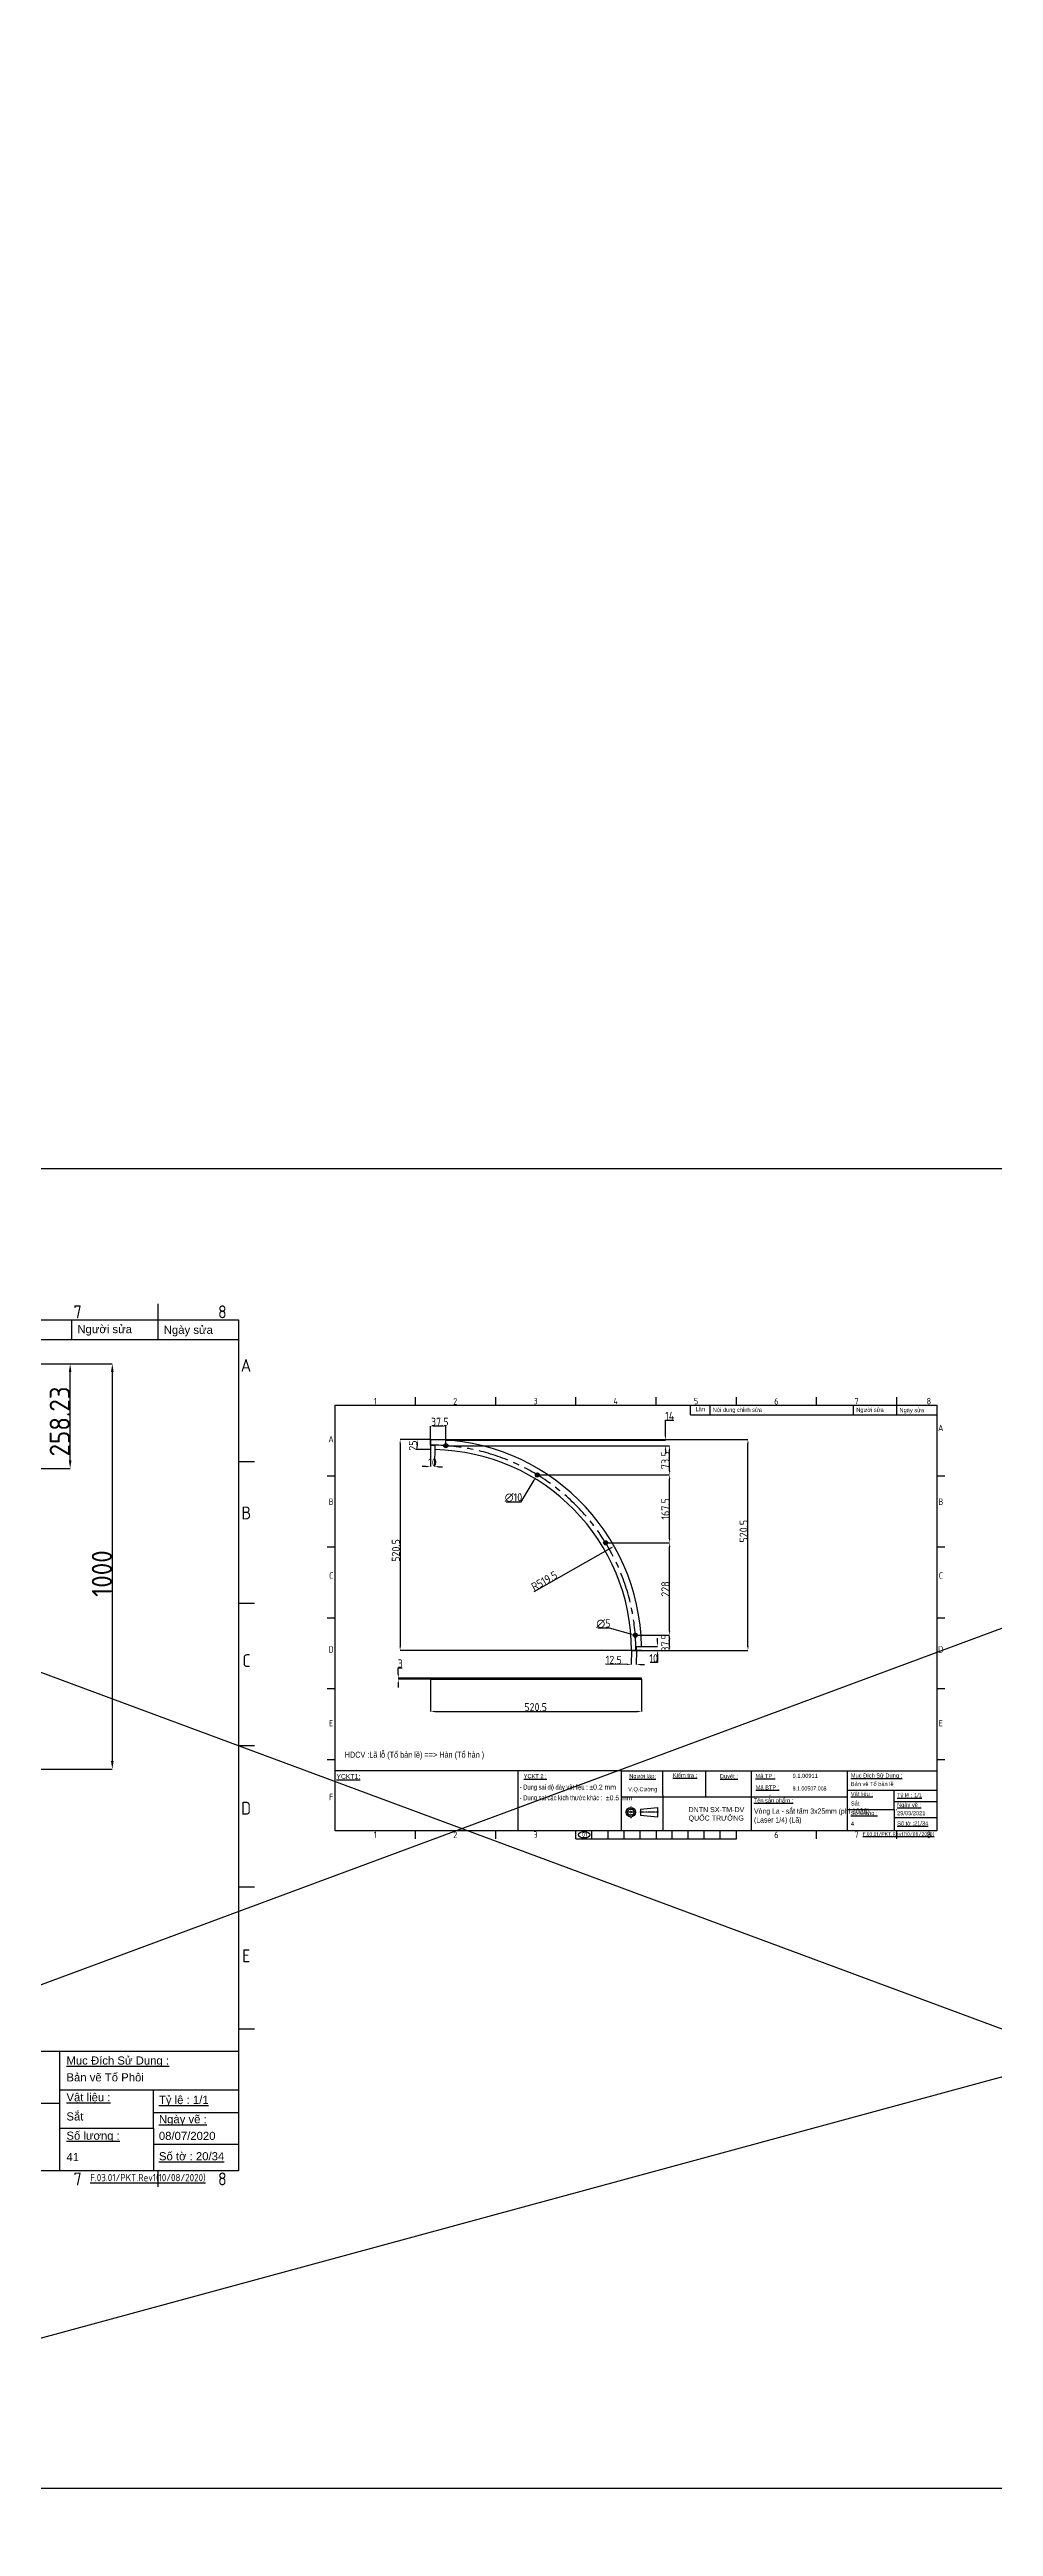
# Model space of a CAD drawing. Header units: millimetres. Extents: x -205945 to -46279, y 28253 to 108078.
# Drawn here: x -122104 to -119774, y 31522 to 37634 of the extents above; entities that cross this region are included whole.
import ezdxf

# ---------------------------------------------------------------- set-up
doc = ezdxf.new("R2010")
doc.units = ezdxf.units.MM
doc.header["$PDMODE"] = 2
for name, pattern in [('CENTER', [2, 1.25, -0.25, 0.25, -0.25]), ('CENTERX2', [4, 2.5, -0.5, 0.5, -0.5]), ('CONTPVMNIL', [0])]:
    doc.linetypes.add(name, pattern=pattern)
doc.layers.get('0').update_dxf_attribs({"linetype": 'CONTPVMNIL'})
doc.layers.get('DEFPOINTS').update_dxf_attribs({"color": 6})
for name, color, linetype in [('CENTER', 1, 'CENTERX2'), ('FRAME050', 6, 'Continuous'), ('MAIN', 7, 'Continuous')]:
    doc.layers.add(name, color=color, linetype=linetype)
doc.styles.add('ISOCP', font='isocp')
doc.styles.add('SLDTEXTSTYLE3', font='TXT', dxfattribs={"width": 0.65, "bigfont": 'bigfont'})
doc.styles.get("Standard").update_dxf_attribs({"font": 'isocp.shx'})
doc.styles.add('style1', font='arial.ttf', dxfattribs={"width": 0.75})
doc.dimstyles.new('Dim20$0', dxfattribs={"dimtxt": 20, "dimasz": 10, "dimexe": 0, "dimexo": 0, "dimgap": 0.6, "dimtad": 1, "dimtoh": 1, "dimdsep": 46, "dimtxsty": 'ISOCP', "dimcen": 0, "dimclrd": 3, "dimclre": 3, "dimclrt": 7, "dimadec": 3, "dimazin": 2, "dimtp": 0.05, "dimtm": 0.05, "dimtfac": 0.7, "dimtofl": 0, "dimtmove": 0, "dimatfit": 3, "dimfxl": 0, "dimtolj": 1, "dimarcsym": 0})
doc.dimstyles.new('Dim20$3', dxfattribs={"dimtxt": 20, "dimasz": 10, "dimexe": 0, "dimexo": 0, "dimgap": 0.6, "dimtad": 1, "dimtoh": 1, "dimdsep": 46, "dimtxsty": 'ISOCP', "dimcen": 0, "dimclrd": 3, "dimclre": 3, "dimclrt": 7, "dimadec": 3, "dimazin": 2, "dimtp": 0.05, "dimtm": 0.05, "dimtfac": 0.7, "dimtofl": 0, "dimtmove": 0, "dimatfit": 3, "dimfxl": 0, "dimtolj": 1, "dimarcsym": 0})
doc.dimstyles.new('Dim20$4', dxfattribs={"dimtxt": 20, "dimasz": 10, "dimexe": 0, "dimexo": 0, "dimgap": 0.6, "dimtad": 1, "dimtoh": 1, "dimdsep": 46, "dimtxsty": 'ISOCP', "dimcen": 0, "dimclrd": 3, "dimclre": 3, "dimclrt": 7, "dimadec": 3, "dimazin": 2, "dimtp": 0.05, "dimtm": 0.05, "dimtfac": 0.7, "dimtofl": 0, "dimtmove": 0, "dimatfit": 3, "dimfxl": 0, "dimtolj": 1, "dimarcsym": 0})

# ---------------------------------------------------------------- blocks, each defined once
blk = doc.blocks.new('*D314')
at = {"color": 3, "lineweight": -2, "ltscale": 30, "transparency": 16777216}
for p, q in [((-121162.9, 34203.8), (-120379.8, 34203.8)), ((-120379.8, 33693.3), (-120379.8, 34193.8)), ((-120642.4, 33683.3), (-120379.8, 33683.3))]:
    blk.add_line(p, q, dxfattribs=at)
at = {"color": 3, "ltscale": 30, "transparency": 16777216}
for points in [[(-120381.4, 34193.8), (-120378.1, 34193.8), (-120379.8, 34203.8)], [(-120381.4, 33693.3), (-120378.1, 33693.3), (-120379.8, 33683.3)]]:
    blk.add_solid(points, dxfattribs=at)
at = {"layer": 'DEFPOINTS', "color": 0, "ltscale": 30, "transparency": 16777216}
for p in [(-121162.9, 34203.8), (-120379.8, 34203.8), (-120642.4, 33683.3)]:
    blk.add_point(p, dxfattribs=at)
at = {"color": 7, "ltscale": 30, "transparency": 16777216, "insert": (-120390.4, 33977.4), "char_height": 20, "attachment_point": 5, "rotation": 90, "style": 'ISOCP'}
blk.add_mtext('\\A1;520.5', dxfattribs=at)
blk = doc.blocks.new('*D315')
at = {"color": 3, "lineweight": -2, "ltscale": 30, "transparency": 16777216}
for p, q in [((-121162.4, 34203.8), (-121238.2, 34203.8)), ((-121238.2, 34193.8), (-121238.2, 33693.3)), ((-120642.4, 33683.3), (-121238.2, 33683.3))]:
    blk.add_line(p, q, dxfattribs=at)
at = {"color": 3, "ltscale": 30, "transparency": 16777216}
for points in [[(-121239.9, 34193.8), (-121236.6, 34193.8), (-121238.2, 34203.8)], [(-121239.9, 33693.3), (-121236.6, 33693.3), (-121238.2, 33683.3)]]:
    blk.add_solid(points, dxfattribs=at)
at = {"layer": 'DEFPOINTS', "color": 0, "ltscale": 30, "transparency": 16777216}
for p in [(-121162.4, 34203.8), (-121238.2, 33683.3), (-120642.4, 33683.3)]:
    blk.add_point(p, dxfattribs=at)
at = {"color": 7, "ltscale": 30, "transparency": 16777216, "insert": (-121248.8, 33929.9), "char_height": 20, "attachment_point": 5, "rotation": 90, "style": 'ISOCP'}
blk.add_mtext('\\A1;520.5', dxfattribs=at)
blk = doc.blocks.new('*D316')
at = {"color": 3, "lineweight": -2, "ltscale": 30, "transparency": 16777216}
for p, q in [((-120657.7, 33720.8), (-120573, 33720.8)), ((-120656.4, 33683.3), (-120573, 33683.3)), ((-120573, 33693.3), (-120573, 33710.8))]:
    blk.add_line(p, q, dxfattribs=at)
at = {"color": 3, "ltscale": 30, "transparency": 16777216}
for points in [[(-120574.7, 33710.8), (-120571.4, 33710.8), (-120573, 33720.8)], [(-120574.7, 33693.3), (-120571.4, 33693.3), (-120573, 33683.3)]]:
    blk.add_solid(points, dxfattribs=at)
at = {"layer": 'DEFPOINTS', "color": 0, "ltscale": 30, "transparency": 16777216}
for p in [(-120657.7, 33720.8), (-120656.4, 33683.3), (-120573, 33720.8)]:
    blk.add_point(p, dxfattribs=at)
at = {"color": 7, "ltscale": 30, "transparency": 16777216, "insert": (-120583.6, 33702), "char_height": 20, "attachment_point": 5, "rotation": 90, "style": 'ISOCP'}
blk.add_mtext('\\A1;37.5', dxfattribs=at)
blk = doc.blocks.new('*D317')
at = {"color": 3, "lineweight": -2, "ltscale": 30, "transparency": 16777216}
for p, q in [((-120731.1, 33948.8), (-120573, 33948.8)), ((-120573, 33730.8), (-120573, 33938.8)), ((-120657.7, 33720.8), (-120573, 33720.8))]:
    blk.add_line(p, q, dxfattribs=at)
at = {"color": 3, "ltscale": 30, "transparency": 16777216}
for points in [[(-120574.7, 33938.8), (-120571.4, 33938.8), (-120573, 33948.8)], [(-120574.7, 33730.8), (-120571.4, 33730.8), (-120573, 33720.8)]]:
    blk.add_solid(points, dxfattribs=at)
at = {"layer": 'DEFPOINTS', "color": 0, "ltscale": 30, "transparency": 16777216}
for p in [(-120731.1, 33948.8), (-120573, 33948.8), (-120657.7, 33720.8)]:
    blk.add_point(p, dxfattribs=at)
at = {"color": 7, "ltscale": 30, "transparency": 16777216, "insert": (-120583.6, 33834.8), "char_height": 20, "attachment_point": 5, "rotation": 90, "style": 'ISOCP'}
blk.add_mtext('\\A1;228', dxfattribs=at)
blk = doc.blocks.new('*D318')
at = {"color": 3, "lineweight": -2, "ltscale": 30, "transparency": 16777216}
for p, q in [((-120899.4, 34116.3), (-120573, 34116.3)), ((-120573, 33958.8), (-120573, 34106.3)), ((-120731.1, 33948.8), (-120573, 33948.8))]:
    blk.add_line(p, q, dxfattribs=at)
at = {"color": 3, "ltscale": 30, "transparency": 16777216}
for points in [[(-120574.7, 34106.3), (-120571.4, 34106.3), (-120573, 34116.3)], [(-120574.7, 33958.8), (-120571.4, 33958.8), (-120573, 33948.8)]]:
    blk.add_solid(points, dxfattribs=at)
at = {"layer": 'DEFPOINTS', "color": 0, "ltscale": 30, "transparency": 16777216}
for p in [(-120899.4, 34116.3), (-120573, 34116.3), (-120731.1, 33948.8)]:
    blk.add_point(p, dxfattribs=at)
at = {"color": 7, "ltscale": 30, "transparency": 16777216, "insert": (-120583.6, 34032.5), "char_height": 20, "attachment_point": 5, "rotation": 90, "style": 'ISOCP'}
blk.add_mtext('\\A1;167.5', dxfattribs=at)
blk = doc.blocks.new('*D319')
at = {"color": 3, "lineweight": -2, "ltscale": 30, "transparency": 16777216}
for p, q in [((-121125.4, 34188.5), (-120573, 34188.5)), ((-120573, 34126.3), (-120573, 34178.5)), ((-120899.4, 34116.3), (-120573, 34116.3))]:
    blk.add_line(p, q, dxfattribs=at)
at = {"color": 3, "ltscale": 30, "transparency": 16777216}
for points in [[(-120574.7, 34178.5), (-120571.4, 34178.5), (-120573, 34188.5)], [(-120574.7, 34126.3), (-120571.4, 34126.3), (-120573, 34116.3)]]:
    blk.add_solid(points, dxfattribs=at)
at = {"layer": 'DEFPOINTS', "color": 0, "ltscale": 30, "transparency": 16777216}
for p in [(-121125.4, 34188.5), (-120573, 34188.5), (-120899.4, 34116.3)]:
    blk.add_point(p, dxfattribs=at)
at = {"color": 7, "ltscale": 30, "transparency": 16777216, "insert": (-120583.6, 34152.4), "char_height": 20, "attachment_point": 5, "rotation": 90, "style": 'ISOCP'}
blk.add_mtext('\\A1;73.5', dxfattribs=at)
blk = doc.blocks.new('*D320')
at = {"color": 3, "lineweight": -2, "ltscale": 30, "transparency": 16777216}
for p, q in [((-121162.9, 34189.8), (-121162.9, 34236.8)), ((-121135.4, 34236.8), (-121152.9, 34236.8)), ((-121125.4, 34188.5), (-121125.4, 34236.8))]:
    blk.add_line(p, q, dxfattribs=at)
at = {"color": 3, "ltscale": 30, "transparency": 16777216}
for points in [[(-121152.9, 34238.5), (-121152.9, 34235.1), (-121162.9, 34236.8)], [(-121135.4, 34238.5), (-121135.4, 34235.1), (-121125.4, 34236.8)]]:
    blk.add_solid(points, dxfattribs=at)
at = {"layer": 'DEFPOINTS', "color": 0, "ltscale": 30, "transparency": 16777216}
for p in [(-121162.9, 34236.8), (-121162.9, 34189.8), (-121125.4, 34188.5)]:
    blk.add_point(p, dxfattribs=at)
at = {"color": 7, "ltscale": 30, "transparency": 16777216, "insert": (-121140.5, 34247.4), "char_height": 20, "attachment_point": 5, "style": 'ISOCP'}
blk.add_mtext('\\A1;37.5', dxfattribs=at)
blk = doc.blocks.new('*D321')
at = {"color": 3, "lineweight": -2, "ltscale": 30, "transparency": 16777216}
for p, q in [((-121162.9, 34203.8), (-121196.1, 34203.8)), ((-121196.1, 34193.8), (-121196.1, 34188.8)), ((-121162.9, 34178.8), (-121196.1, 34178.8))]:
    blk.add_line(p, q, dxfattribs=at)
at = {"color": 3, "ltscale": 30, "transparency": 16777216}
for points in [[(-121197.7, 34193.8), (-121194.4, 34193.8), (-121196.1, 34203.8)], [(-121197.7, 34188.8), (-121194.4, 34188.8), (-121196.1, 34178.8)]]:
    blk.add_solid(points, dxfattribs=at)
at = {"layer": 'DEFPOINTS', "color": 0, "ltscale": 30, "transparency": 16777216}
for p in [(-121196.1, 34178.8), (-121162.9, 34203.8), (-121162.9, 34178.8)]:
    blk.add_point(p, dxfattribs=at)
at = {"color": 7, "ltscale": 30, "transparency": 16777216, "insert": (-121206.7, 34188.8), "char_height": 20, "attachment_point": 5, "rotation": 90, "style": 'ISOCP'}
blk.add_mtext('\\A1;25', dxfattribs=at)
blk = doc.blocks.new('*D322')
at = {"color": 3, "lineweight": -2, "ltscale": 30, "transparency": 16777216}
blk.add_line((-120907.5, 33828.6), (-120718.7, 33935.7), dxfattribs=at)
at = {"color": 3, "ltscale": 30, "transparency": 16777216}
blk.add_solid([(-120719.5, 33937.1), (-120717.9, 33934.2), (-120710, 33940.6)], dxfattribs=at)
at = {"layer": 'DEFPOINTS', "color": 0, "ltscale": 30, "transparency": 16777216}
for p in [(-120710, 33940.6), (-121161.9, 33684.3)]:
    blk.add_point(p, dxfattribs=at)
at = {"color": 7, "ltscale": 30, "transparency": 16777216, "insert": (-120882.3, 33855.1), "char_height": 20, "attachment_point": 5, "rotation": 29.56442, "style": 'ISOCP'}
blk.add_mtext('\\A1;R519.5', dxfattribs=at)
blk = doc.blocks.new('*D323')
at = {"color": 3, "lineweight": -2, "ltscale": 30, "transparency": 16777216}
for p, q in [((-121242.8, 33625.1), (-121242.8, 33640.5)), ((-121242.8, 33640.5), (-121233.4, 33640.5)), ((-121162.9, 33615.1), (-121242.8, 33615.1)), ((-121162.9, 33612.1), (-121242.8, 33612.1)), ((-121242.8, 33602.1), (-121242.8, 33592.1))]:
    blk.add_line(p, q, dxfattribs=at)
at = {"color": 3, "ltscale": 30, "transparency": 16777216}
for points in [[(-121244.5, 33625.1), (-121241.2, 33625.1), (-121242.8, 33615.1)], [(-121244.5, 33602.1), (-121241.2, 33602.1), (-121242.8, 33612.1)]]:
    blk.add_solid(points, dxfattribs=at)
at = {"layer": 'DEFPOINTS', "color": 0, "ltscale": 30, "transparency": 16777216}
for p in [(-121242.8, 33612.1), (-121162.9, 33615.1), (-121162.9, 33612.1)]:
    blk.add_point(p, dxfattribs=at)
at = {"color": 7, "ltscale": 30, "transparency": 16777216, "insert": (-121237.8, 33651.1), "char_height": 20, "attachment_point": 5, "style": 'ISOCP'}
blk.add_mtext('\\A1;3', dxfattribs=at)
blk = doc.blocks.new('*D324')
at = {"color": 3, "lineweight": -2, "ltscale": 30, "transparency": 16777216}
for p, q in [((-121162.9, 33612.1), (-121162.9, 33532.7)), ((-120642.4, 33612.1), (-120642.4, 33532.7)), ((-121152.9, 33532.7), (-120652.4, 33532.7))]:
    blk.add_line(p, q, dxfattribs=at)
at = {"color": 3, "ltscale": 30, "transparency": 16777216}
for points in [[(-121152.9, 33534.4), (-121152.9, 33531), (-121162.9, 33532.7)], [(-120652.4, 33534.4), (-120652.4, 33531), (-120642.4, 33532.7)]]:
    blk.add_solid(points, dxfattribs=at)
at = {"layer": 'DEFPOINTS', "color": 0, "ltscale": 30, "transparency": 16777216}
for p in [(-121162.9, 33612.1), (-120642.4, 33612.1), (-120642.4, 33532.7)]:
    blk.add_point(p, dxfattribs=at)
at = {"color": 7, "ltscale": 30, "transparency": 16777216, "insert": (-120903.9, 33543.3), "char_height": 20, "attachment_point": 5, "style": 'ISOCP'}
blk.add_mtext('\\A1;520.5', dxfattribs=at)
blk = doc.blocks.new('*D325')
at = {"color": 3, "lineweight": -2, "ltscale": 30, "transparency": 16777216}
for p, q in [((-120583.5, 34212.5), (-120583.5, 34251.5)), ((-120583.5, 34251.5), (-120562.9, 34251.5)), ((-121125.4, 34202.5), (-120583.5, 34202.5)), ((-121125.4, 34188.5), (-120583.5, 34188.5)), ((-120583.5, 34178.5), (-120583.5, 34168.5))]:
    blk.add_line(p, q, dxfattribs=at)
at = {"color": 3, "ltscale": 30, "transparency": 16777216}
for points in [[(-120585.1, 34212.5), (-120581.8, 34212.5), (-120583.5, 34202.5)], [(-120585.1, 34178.5), (-120581.8, 34178.5), (-120583.5, 34188.5)]]:
    blk.add_solid(points, dxfattribs=at)
at = {"layer": 'DEFPOINTS', "color": 0, "ltscale": 30, "transparency": 16777216}
for p in [(-121125.4, 34202.5), (-121125.4, 34188.5), (-120583.5, 34202.5)]:
    blk.add_point(p, dxfattribs=at)
at = {"color": 7, "ltscale": 30, "transparency": 16777216, "insert": (-120572.9, 34262.1), "char_height": 20, "attachment_point": 5, "style": 'ISOCP'}
blk.add_mtext('\\A1;14', dxfattribs=at)
blk = doc.blocks.new('ẢERHAEEH')
at = {"layer": 'FRAME050'}
for p, q in [((-261.36, 213.96), (-261.36, 217.92)), ((-221.76, 213.96), (-221.76, 217.92)), ((-182.16, 213.96), (-182.16, 217.92)), ((-142.56, 213.96), (-142.56, 217.92)), ((-102.96, 213.96), (-102.96, 217.92)), ((-63.36, 213.96), (-63.36, 217.92)), ((-23.76, 213.96), (-23.76, 217.92)), ((-300.96, 178.96), (-304.92, 178.96)), ((0, 178.96), (-3.96, 178.96)), ((-300.96, 143.96), (-304.92, 143.96)), ((0, 143.96), (-3.96, 143.96)), ((-304.92, 108.96), (-300.96, 108.96)), ((-3.96, 108.96), (0, 108.96)), ((-300.96, 73.96), (-304.92, 73.96)), ((0, 73.96), (-3.96, 73.96)), ((-300.96, 38.96), (-304.92, 38.96)), ((0, 38.96), (-3.96, 38.96)), ((-261.36, 0), (-261.36, 3.96)), ((-221.76, 0), (-221.76, 3.96)), ((-182.16, 0), (-182.16, 3.96)), ((-182.16, 0), (-102.96, 0)), ((-174.24, 0), (-174.24, 3.96)), ((-166.32, 0), (-166.32, 3.96)), ((-158.4, 0), (-158.4, 3.96)), ((-150.48, 0), (-150.48, 3.96)), ((-142.56, 3.96), (-142.56, 0)), ((-134.64, 0), (-134.64, 3.96)), ((-126.72, 0), (-126.72, 3.96)), ((-118.8, 0), (-118.8, 3.96)), ((-110.88, 0), (-110.88, 3.96)), ((-102.96, 0), (-102.96, 3.96)), ((-63.36, 0), (-63.36, 3.96)), ((-23.76, 0), (-23.76, 3.96))]:
    blk.add_line(p, q, dxfattribs=at)
at = {"layer": 'MAIN', "color": 7, "linetype": 'Continuous'}
blk.add_lwpolyline([(-300.96, 213.96), (-3.96, 213.96), (-3.96, 3.96), (-300.96, 3.96)], close=True, dxfattribs=at)
at = {"layer": 'FRAME050', "style": 'ISOCP'}
for s, p in [('1', (-281.95, 214.36)), ('2', (-242.72, 214.28)), ('3', (-203.13, 214.42)), ('4', (-163.63, 214.36)), ('5', (-123.93, 214.42)), ('6', (-84.25, 214.28)), ('7', (-44.67, 214.36)), ('8', (-9.03, 214.36)), ('A', (-3.41, 201.17)), ('A', (-304.37, 195.59)), ('B', (-304.21, 164.74)), ('B', (-3.25, 164.74)), ('C', (-303.97, 128.3)), ('C', (-3.01, 128.3)), ('D', (-304.3, 91.87)), ('D', (-3.34, 91.87)), ('E', (-304.05, 55.44)), ('E', (-3.09, 55.44)), ('F', (-304.05, 19.01)), ('1', (-281.95, 0.4)), ('2', (-242.72, 0.32)), ('3', (-203.13, 0.46)), ('6', (-84.25, 0.32)), ('7', (-44.67, 0.4)), ('8', (-9.03, 0.4))]:
    blk.add_text(s, height=3.17, dxfattribs=at).set_placement(p)
blk = doc.blocks.new('*D313')
at = {"color": 3, "lineweight": -2, "ltscale": 30, "transparency": 16777216}
for p, q in [((-120749.9, 33738.9), (-120722.1, 33738.9)), ((-120722.1, 33738.9), (-120669.7, 33724.2))]:
    blk.add_line(p, q, dxfattribs=at)
at = {"color": 3, "ltscale": 30, "transparency": 16777216}
blk.add_solid([(-120669.3, 33725.8), (-120670.2, 33722.6), (-120660.1, 33721.5)], dxfattribs=at)
at = {"layer": 'DEFPOINTS', "color": 0, "ltscale": 30, "transparency": 16777216}
for p in [(-120660.1, 33721.5), (-120655.3, 33720.1)]:
    blk.add_point(p, dxfattribs=at)
at = {"color": 7, "ltscale": 30, "transparency": 16777216, "insert": (-120736.5, 33749.5), "char_height": 20, "attachment_point": 5, "style": 'ISOCP'}
blk.add_mtext('\\A1;∅5', dxfattribs=at)
blk = doc.blocks.new('*D311')
at = {"color": 3, "lineweight": -2, "ltscale": 30, "transparency": 16777216}
for p, q in [((-122158, 34390.3), (-121948.6, 34390.3)), ((-121948.6, 34370.3), (-121948.6, 33410.3)), ((-122158, 33390.3), (-121948.6, 33390.3))]:
    blk.add_line(p, q, dxfattribs=at)
at = {"color": 3, "ltscale": 30, "transparency": 16777216}
for points in [[(-121951.9, 34370.3), (-121945.3, 34370.3), (-121948.6, 34390.3)], [(-121951.9, 33410.3), (-121945.3, 33410.3), (-121948.6, 33390.3)]]:
    blk.add_solid(points, dxfattribs=at)
at = {"layer": 'DEFPOINTS', "color": 0, "ltscale": 30, "transparency": 16777216}
for p in [(-122158, 34390.3), (-122158, 33390.3), (-121948.6, 33390.3)]:
    blk.add_point(p, dxfattribs=at)
at = {"color": 7, "ltscale": 30, "transparency": 16777216, "insert": (-121974.2, 33872.9), "char_height": 50, "attachment_point": 5, "rotation": 90, "style": 'ISOCP'}
blk.add_mtext('\\A1;1000', dxfattribs=at)
blk = doc.blocks.new('*D308')
at = {"color": 3, "lineweight": -2, "ltscale": 30, "transparency": 16777216}
for p, q in [((-122335.5, 34390.3), (-122052.7, 34390.3)), ((-122052.7, 34152), (-122052.7, 34370.3)), ((-122335.5, 34132), (-122052.7, 34132))]:
    blk.add_line(p, q, dxfattribs=at)
at = {"color": 3, "ltscale": 30, "transparency": 16777216}
for points in [[(-122056, 34370.3), (-122049.4, 34370.3), (-122052.7, 34390.3)], [(-122056, 34152), (-122049.4, 34152), (-122052.7, 34132)]]:
    blk.add_solid(points, dxfattribs=at)
at = {"layer": 'DEFPOINTS', "color": 0, "ltscale": 30, "transparency": 16777216}
for p in [(-122335.5, 34390.3, 0), (-122052.7, 34390.3), (-122335.5, 34132, 0)]:
    blk.add_point(p, dxfattribs=at)
at = {"color": 7, "ltscale": 30, "transparency": 16777216, "insert": (-122078.3, 34248.3), "char_height": 50, "attachment_point": 5, "rotation": 90, "style": 'ISOCP'}
blk.add_mtext('\\A1;258.23', dxfattribs=at)
blk = doc.blocks.new('*D301')
at = {"color": 3, "lineweight": -2, "ltscale": 30, "transparency": 16777216}
for p, q in [((-121162.9, 34189.8), (-121163.6, 34137)), ((-121152.9, 34189.7), (-121153.6, 34136.8)), ((-121173.6, 34137.1), (-121183.6, 34137.2)), ((-121143.6, 34136.7), (-121133.6, 34136.6))]:
    blk.add_line(p, q, dxfattribs=at)
at = {"color": 3, "ltscale": 30, "transparency": 16777216}
for points in [[(-121173.6, 34138.8), (-121173.6, 34135.4), (-121163.6, 34137)], [(-121143.6, 34138.4), (-121143.6, 34135), (-121153.6, 34136.8)]]:
    blk.add_solid(points, dxfattribs=at)
at = {"layer": 'DEFPOINTS', "color": 0, "ltscale": 30, "transparency": 16777216}
for p in [(-121162.9, 34189.8), (-121152.9, 34189.7), (-121163.6, 34137)]:
    blk.add_point(p, dxfattribs=at)
at = {"color": 7, "ltscale": 30, "transparency": 16777216, "insert": (-121158.4, 34147.5), "char_height": 20, "attachment_point": 5, "rotation": 359.25226, "style": 'ISOCP'}
blk.add_mtext('\\A1;10', dxfattribs=at)
blk = doc.blocks.new('*D302')
at = {"color": 3, "lineweight": -2, "ltscale": 30, "transparency": 16777216}
for p, q in [((-120667.4, 33683.3), (-120667.8, 33648.8)), ((-120654.9, 33683.1), (-120655.3, 33648.6)), ((-120677.8, 33648.9), (-120731.1, 33649.6)), ((-120645.3, 33648.5), (-120635.3, 33648.4))]:
    blk.add_line(p, q, dxfattribs=at)
at = {"color": 3, "ltscale": 30, "transparency": 16777216}
for points in [[(-120677.8, 33650.6), (-120677.9, 33647.3), (-120667.8, 33648.8)], [(-120645.3, 33650.2), (-120645.4, 33646.8), (-120655.3, 33648.6)]]:
    blk.add_solid(points, dxfattribs=at)
at = {"layer": 'DEFPOINTS', "color": 0, "ltscale": 30, "transparency": 16777216}
for p in [(-120667.4, 33683.3), (-120654.9, 33683.1), (-120655.3, 33648.6)]:
    blk.add_point(p, dxfattribs=at)
at = {"color": 7, "ltscale": 30, "transparency": 16777216, "insert": (-120711, 33660), "char_height": 20, "attachment_point": 5, "rotation": 359.25226, "style": 'ISOCP'}
blk.add_mtext('\\A1;12.5', dxfattribs=at)
blk = doc.blocks.new('*D303')
at = {"color": 3, "lineweight": -2, "ltscale": 30, "transparency": 16777216}
for p, q in [((-120654.9, 33693.3), (-120602.9, 33693.3)), ((-120654.9, 33683.3), (-120602.9, 33683.3)), ((-120602.9, 33703.3), (-120602.9, 33713.3)), ((-120602.9, 33653.3), (-120621.5, 33653.3)), ((-120602.9, 33673.3), (-120602.9, 33653.3))]:
    blk.add_line(p, q, dxfattribs=at)
at = {"color": 3, "ltscale": 30, "transparency": 16777216}
for points in [[(-120604.5, 33703.3), (-120601.2, 33703.3), (-120602.9, 33693.3)], [(-120604.5, 33673.3), (-120601.2, 33673.3), (-120602.9, 33683.3)]]:
    blk.add_solid(points, dxfattribs=at)
at = {"layer": 'DEFPOINTS', "color": 0, "ltscale": 30, "transparency": 16777216}
for p in [(-120654.9, 33693.3, 0), (-120654.9, 33683.3, 0), (-120602.9, 33683.3)]:
    blk.add_point(p, dxfattribs=at)
at = {"color": 7, "ltscale": 30, "transparency": 16777216, "insert": (-120612.5, 33663.9), "char_height": 20, "attachment_point": 5, "style": 'ISOCP'}
blk.add_mtext('\\A1;10', dxfattribs=at)
blk = doc.blocks.new('*D304')
at = {"color": 3, "lineweight": -2, "ltscale": 30, "transparency": 16777216}
for p, q in [((-120976.5, 34050.1), (-120939.5, 34050.1)), ((-120939.5, 34050.1), (-120907.2, 34103.5))]:
    blk.add_line(p, q, dxfattribs=at)
at = {"color": 3, "ltscale": 30, "transparency": 16777216}
blk.add_solid([(-120908.6, 34104.3), (-120905.7, 34102.6), (-120902, 34112)], dxfattribs=at)
at = {"layer": 'DEFPOINTS', "color": 0, "ltscale": 30, "transparency": 16777216}
for p in [(-120902, 34112, 0), (-120896.8, 34120.6, 0)]:
    blk.add_point(p, dxfattribs=at)
at = {"color": 7, "ltscale": 30, "transparency": 16777216, "insert": (-120958.5, 34060.7), "char_height": 20, "attachment_point": 5, "style": 'ISOCP'}
blk.add_mtext('\\A1;∅10', dxfattribs=at)

msp = doc.modelspace()

# ---------------------------------------------------------------- linework, layer by layer
at = {"ltscale": 30}
for p, q in [((-135875.365, 28252.757), (-66788.624, 47014.308)), ((-125474.453, 34872.286), (-116697.821, 31615.447)), ((-125474.453, 31615.447), (-116697.821, 34872.286)), ((-121162.888, 34203.791, 0), (-121162.888, 34191.291, 0)), ((-121162.888, 34203.79, 0), (-121162.888, 34189.791, 0)), ((-121162.888, 34189.791, 0), (-121162.888, 34203.79, 0)), ((-121162.888, 34189.791, 0), (-121152.888, 34189.791, 0)), ((-121152.888, 34189.791, 0), (-121152.888, 34178.709, 0)), ((-120667.388, 33683.291, 0), (-120661.488, 33683.291, 0)), ((-120667.388, 33683.291, 0), (-120654.888, 33683.291, 0)), ((-120654.888, 33683.291, 0), (-120654.888, 33693.291, 0)), ((-120654.888, 33693.291), (-120642.466, 33693.291, 0))]:
    msp.add_line(p, q, dxfattribs=at)
for p, q in [((-120692.176, 33386.321, 0), (-121398.352, 33386.321, 0)), ((-120947.413, 33386.321, 0), (-120947.413, 33238.357, 0)), ((-120484.65, 33386.321, 0), (-120484.65, 33321.808, 0)), ((-120133.707, 33338.559, 0), (-120133.707, 33386.321, 0)), ((-120692.176, 33321.808, 0), (-120371.395, 33321.808, 0)), ((-120590.199, 33325.91, 0), (-120590.199, 33238.357, 0)), ((-120325.833, 33325.91, 0), (-120325.192, 33325.91, 0)), ((-120018.506, 33310.423, 0), (-119913.352, 33310.423, 0)), ((-120018.506, 33271.208, 0), (-119913.352, 33271.208, 0)), ((-122077.722, 32599.294, 0), (-122077.722, 32694.82, 0)), ((-121847.32, 32543.022, 0), (-121637.011, 32543.022, 0)), ((-121847.32, 32464.594, 0), (-121637.011, 32464.594, 0))]:
    msp.add_line(p, q)
at = {"ltscale": 3}
for p, q in [((-120371.395, 33321.808, 0), (-120133.707, 33321.808, 0)), ((-122553.098, 32565.794, 0), (-122077.722, 32565.794, 0))]:
    msp.add_line(p, q, dxfattribs=at)
at = {"linetype": 'ByBlock'}
for p, q in [((-120018.506, 33291.157, 0), (-120018.506, 33238.357, 0)), ((-121847.32, 32504.491, 0), (-121847.32, 32398.891, 0))]:
    msp.add_line(p, q, dxfattribs=at)
at = {"ltscale": 30}
msp.add_lwpolyline([(-125474.453, 34872.286), (-116697.821, 34872.286), (-116697.821, 31615.447), (-125474.453, 31615.447)], close=True, dxfattribs=at)
at = {"ltscale": 30, "elevation": 0}
msp.add_lwpolyline([(-120642.388, 33612.135), (-120642.388, 33615.135), (-121162.888, 33615.135), (-121162.888, 33612.135)], close=True, dxfattribs=at)
at = {"ltscale": 30}
for centre, radius in [((-121125.388, 34188.471, 0), 5), ((-121125.388, 34188.471, 0), 2.5), ((-120899.393, 34116.291, 0), 5), ((-120899.393, 34116.291, 0), 2.5), ((-120731.113, 33948.791, 0), 5), ((-120731.113, 33948.791, 0), 2.5), ((-120657.708, 33720.791, 0), 5), ((-120657.708, 33720.791, 0), 2.5)]:
    msp.add_circle(centre, radius, dxfattribs=at)
for centre, radius, start, end in [((-121161.889, 33684.291, 0), 519.5, 0.9927063, 90.1102715), ((-121161.888, 33684.291, 0), 494.5, 359.8841354, 88.9571476)]:
    msp.add_arc(centre, radius, start, end, dxfattribs=at)
at = {"color": 1}
msp.add_ellipse((-120784.088, 33228.227, 0), major_axis=(-14.053, 0), ratio=0.55171628, dxfattribs=at)
at = {"layer": 'CENTER', "ltscale": 2}
for p, q in [((-121130.888, 34188.471, 0), (-121119.888, 34188.471, 0)), ((-121125.388, 34193.971, 0), (-121125.388, 34182.971, 0)), ((-120904.893, 34116.291, 0), (-120893.893, 34116.291, 0)), ((-120899.393, 34121.791, 0), (-120899.393, 34110.791, 0)), ((-120736.613, 33948.791, 0), (-120725.613, 33948.791, 0)), ((-120731.113, 33954.291, 0), (-120731.113, 33943.291, 0)), ((-120663.208, 33720.791, 0), (-120652.208, 33720.791, 0)), ((-120657.708, 33726.291, 0), (-120657.708, 33715.291, 0))]:
    msp.add_line(p, q, dxfattribs=at)
at = {"layer": 'CENTER', "color": 1, "linetype": 'CENTER', "ltscale": 0.05}
for p, q in [((-120654.661, 33283.991, 0), (-120683.183, 33283.991, 0)), ((-120668.922, 33298.252, 0), (-120668.922, 33269.729, 0))]:
    msp.add_line(p, q, dxfattribs=at)
at = {"layer": 'CENTER'}
msp.add_line((-120600.553, 33283.991, 0), (-120646.77, 33283.991, 0), dxfattribs=at)
at = {"layer": 'CENTER', "ltscale": 30, "elevation": 0}
msp.add_lwpolyline([(-120656.388, 33683.291), (-120656.388, 33683.791, 0.41449516), (-121161.888, 34189.791), (-121162.388, 34189.791), (-121162.888, 34189.791)], format="xyb", dxfattribs=at)
at = {"layer": 'MAIN'}
for p, q in [((-122048.354, 34450.891, 0), (-122048.354, 34498.891, 0)), ((-121835.011, 34450.891, 0), (-121835.011, 34498.891, 0)), ((-122852.631, 34450.891, 0), (-121637.011, 34450.891, 0)), ((-120521.162, 34264.357, 0), (-120521.162, 34288.357, 0)), ((-120473.162, 34264.357, 0), (-120473.162, 34288.357, 0)), ((-120119.024, 34264.357, 0), (-120119.024, 34288.357, 0)), ((-120012.352, 34264.357, 0), (-120012.352, 34288.357, 0)), ((-120521.162, 34264.357, 0), (-119913.352, 34264.357, 0)), ((-120692.176, 33386.321, 0), (-119913.352, 33386.321, 0)), ((-120692.176, 33321.808, 0), (-120692.176, 33386.321, 0)), ((-120590.199, 33325.91, 0), (-120590.199, 33386.321, 0)), ((-120371.395, 33338.559, 0), (-120371.395, 33386.321, 0)), ((-120692.176, 33238.357, 0), (-120692.176, 33321.808, 0)), ((-120371.395, 33291.157, 0), (-120371.395, 33338.559, 0)), ((-120133.707, 33338.559, 0), (-119913.352, 33338.559, 0)), ((-120133.707, 33291.157, 0), (-120133.707, 33338.559, 0)), ((-120018.506, 33291.157, 0), (-120018.506, 33338.559, 0)), ((-120644.948, 33291.831, 0), (-120602.808, 33295.752, 0)), ((-120644.948, 33291.831, 0), (-120644.948, 33276.15, 0)), ((-120602.808, 33272.229, 0), (-120644.948, 33276.15, 0)), ((-120602.808, 33295.752, 0), (-120602.808, 33272.229, 0)), ((-120371.395, 33238.357, 0), (-120371.395, 33291.157, 0)), ((-120133.707, 33291.157, 0), (-120018.506, 33291.157, 0)), ((-120133.707, 33238.357, 0), (-120133.707, 33291.157, 0)), ((-120012.753, 33291.157, 0), (-120012.544, 33291.157, 0)), ((-123194.659, 32694.82, 0), (-121637.011, 32694.82, 0)), ((-122077.722, 32599.294, 0), (-121637.011, 32599.294, 0)), ((-122077.722, 32504.491, 0), (-122077.722, 32599.294, 0)), ((-121847.32, 32504.491, 0), (-121847.32, 32599.294, 0)), ((-122077.722, 32504.491, 0), (-121847.32, 32504.491, 0)), ((-122077.722, 32398.891, 0), (-122077.722, 32504.491, 0)), ((-121835.814, 32504.491, 0), (-121835.395, 32504.491, 0))]:
    msp.add_line(p, q, dxfattribs=at)
for radius in [11.761, 7.841]:
    msp.add_circle((-120668.922, 33283.991, 0), radius, dxfattribs=at)

# ---------------------------------------------------------------- block references
for p, xscale, yscale, zscale in [((-121597.411, 32359.291, 0), 10, 10, 10), ((-119893.552, 33218.557, 0), 5, 5, 5)]:
    msp.add_blockref('ẢERHAEEH', p, dxfattribs=dict(xscale=xscale, yscale=yscale, zscale=zscale))

# ---------------------------------------------------------------- texts
at = {"color": 0, "attachment_point": 1, "style": 'SLDTEXTSTYLE3'}
for s, insert, char_height, width in [('{\\fArial|b0|i0|c0|p34;\\W1;\\C256;Người sửa}', (-122034.956, 34486.118, 0), 20, 366.50686), ('{\\fArial|b0|i0|c0|p34;\\W1;\\C256;Ngày sửa}', (-121821.612, 34484.384, 0), 20, 366.50686), ('{\\fArial|b0|i0|c0|p34;\\W1;\\C256;Nội dung chỉnh sửa}', (-120466.462, 34281.97, 0), 10, 183.25343), ('{\\fArial|b0|i0|c0|p34;\\W1;\\C256;Người sửa}', (-120112.324, 34281.97, 0), 10, 183.25343), ('{\\fArial|b0|i0|c0|p34;\\W1;\\C256;Ngày sửa}', (-120005.652, 34281.103, 0), 10, 183.25343), ('{\\fArial|b0|i0|c0|p34;\\W1;\\L\\C256;YCKT 2 :}', (-120933.181, 33377.986, 0), 10, 69.4708), ('{\\fArial|b0|i0|c0|p34;\\W1;\\L\\C256;Người lập:}', (-120672.593, 33377.986, 0), 10, 69.4708), ('{\\fArial|b0|i0|c0|p34;\\W1;\\L\\C256;Kiểm tra :}', (-120564.965, 33380.407, 0), 10, 69.4708), ('{\\fArial|b0|i0|c0|p34;\\W1;\\L\\C256;Duyệt :}', (-120448.728, 33377.986, 0), 10, 69.4708), ('{\\fArial|b0|i0|c0|p34;\\W1;\\L\\C256;Mã TP :}', (-120361.159, 33378.701, 0), 10, 69.4708), ('{\\fArial|b0|i0|c0|p34;\\W1;\\C256;9.1.00911}', (-120269.514, 33378.847, 0), 10, 69.4708), ('{\\fArial|b0|i0|c0|p34;\\W1;\\L\\C256;Mục Đích Sử Dụng :}', (-120125.738, 33379.611, 0), 10, 132.60042), ('{\\fArial|b0|i0|c0|p34; - Dung sai độ dày vật liệu : \\W0.933;%%P0.2 mm}', (-120946.866, 33352.247, 0), 12.5, 402.93533), ('{\\fArial|b0|i0|c0|p34; - Dung sai các kích thước khác : \\W0.933; %%P0.5 mm}', (-120946.866, 33325.98, 0), 12.5, 402.93533), ('{\\fArial|b0|i0|c0|p34;\\W1;\\C256;V.Q.Cường}', (-120675.49, 33345.729, 0), 10, 69.4708), ('{\\fArial|b0|i0|c0|p34;\\W1;\\L\\C256;Tên sản phẩm :}', (-120365.342, 33318.044, 0), 10, 101.78068), ('{\\fArial|b0|i0|c0|p34;\\W1;\\L\\C256;Mã BTP :}', (-120360.517, 33350.074, 0), 10, 69.4708), ('{\\fArial|b0|i0|c0|p34;\\W0.75;\\C256;8.1.00507.008}', (-120269.514, 33347.703, 0), 10, 69.4708), ('{\\fArial|b0|i0|c0|p34;\\W1;\\L\\C256;Vật liệu :}', (-120125.738, 33334.298, 0), 10, 69.4708), ('{\\fArial|b0|i0|c0|p34;\\W1;\\C256;Sắt }', (-120125.738, 33310.597, 0), 10, 69.4708), ('{\\fArial|b0|i0|c0|p34;\\W1;\\C256;Bản vẽ Tổ bản lề}', (-120125.738, 33358.845, 0), 10, 132.60042), ('{\\fArial|b0|i0|c0|p34;\\W1;\\L\\C256;Tỷ lệ : 1/1}', (-120011.616, 33331.038, 0), 10, 69.4708), ('{\\fArial|b0|i0|c0|p34;\\W1;\\C256;DNTN SX-TM-DV QUỐC TRƯỞNG}', (-120526.467, 33296.711, 0), 12.5, 186.26577), ('\\A1;{\\fArial|b0|i0|c0|p34;\\W0.75;\\C256;Vòng La - sắt tấm 3x25mm (phi 1038) (Laser 1/4) (Lã)}', (-120364.827, 33293.262, 0), 13, 235.12179), ('{\\fArial|b0|i0|c0|p34;\\W1;\\L\\C256;Số lượng :}', (-120125.738, 33286.896, 0), 10, 69.4708), ('{\\fArial|b0|i0|c0|p34;\\W1;\\C256;4}', (-120125.738, 33260.496, 0), 10, 69.4708), ('{\\fArial|b0|i0|c0|p34;\\W1;\\L\\C256;Ngày vẽ :}', (-120011.616, 33307.249, 0), 10, 69.4708), ('{\\fArial|b0|i0|c0|p34;\\W1;\\L\\C256;Số tờ :21/34}', (-120011.616, 33261.514, 0), 10, 79.08714), ('{\\fArial|b0|i0|c0|p34;\\W1;\\L\\C256;Mục Đích Sử Dụng :}', (-122061.783, 32681.4, 0), 20, 265.20084), ('{\\fArial|b0|i0|c0|p34;\\W1;\\C256;Bản vẽ Tổ Phôi}', (-122061.783, 32639.867, 0), 20, 265.20084), ('{\\fArial|b0|i0|c0|p34;\\W1;\\L\\C256;Vật liệu :}', (-122061.783, 32590.774, 0), 20, 138.94161), ('{\\fArial|b0|i0|c0|p34;\\W1;\\L\\C256;Tỷ lệ : 1/1}', (-121833.539, 32584.253, 0), 20, 138.94161), ('{\\fArial|b0|i0|c0|p34;\\W1;\\C256;Sắt}', (-122061.783, 32543.372, 0), 20, 138.94161), ('{\\fArial|b0|i0|c0|p34;\\W1;\\L\\C256;Ngày vẽ :}', (-121833.539, 32536.675, 0), 20, 138.94161), ('{\\fArial|b0|i0|c0|p34;\\W1;\\L\\C256;Số lượng :}', (-122061.783, 32495.97, 0), 20, 138.94161), ('{\\fArial|b0|i0|c0|p34;\\W1;\\C256;41}', (-122061.783, 32443.17, 0), 20, 138.94161), ('{\\fArial|b0|i0|c0|p34;\\W1;\\L\\C256;Số tờ : 20/34}', (-121833.539, 32445.205, 0), 20, 169.53245)]:
    msp.add_mtext(s, dxfattribs=dict(at, insert=insert, char_height=char_height, width=width))
at = {"attachment_point": 1}
for s, insert, char_height, width in [('{\\fArial|b0|i0|c0|p34;Lần}', (-120509.079, 34283.623, 0), 10, 24.50884), ('{\\fArial|b0|i0|c0|p34;\\LYCKT1:}', (-121395.4, 33378.341, 0), 12, 28.97216), ('{\\fArial|b0|i0|c0|p34;29/03/2021}', (-120011.702, 33286.63, 0), 10, 11.98235), ('{\\LF.03.01/PKT.Rev1(10/08/2020)}', (-120096.513, 33234.628, 0), 9, 28.97216), ('{\\fArial|b0|i0|c0|p34;08/07/2020}', (-121833.711, 32495.437, 0), 20, 11.98235), ('{\\LF.03.01/PKT.Rev1(10/08/2020)}', (-122003.334, 32391.434, 0), 18, 28.97216)]:
    msp.add_mtext(s, dxfattribs=dict(at, insert=insert, char_height=char_height, width=width))
at = {"ltscale": 30, "insert": (-121375.147, 33433.441, 0), "char_height": 15, "width": 337.35321, "attachment_point": 1, "style": 'style1'}
msp.add_mtext('HDCV :Lã lỗ (Tổ bản lề) ==> Hàn (Tổ hàn )', dxfattribs=at)
at = {"color": 7, "insert": (-120789.569, 33233.697, 0), "char_height": 10, "width": 24.50884, "attachment_point": 1}
msp.add_mtext('01', dxfattribs=at)

# ---------------------------------------------------------------- dimensions: what is measured, and where the dimension line sits
at = {"ltscale": 30}
for base, p1, p2, picture, middle in [((-122052.694, 34390.26), (-122335.485, 34132.032, 0), (-122335.485, 34390.26, 0), '*D308', (-122052.694, 34248.281)), ((-121948.616, 33390.26, 0), (-122157.98, 34390.26, 0), (-122157.98, 33390.26, 0), '*D311', (-121948.616, 33872.893, 0))]:
    dim = msp.add_linear_dim(base=base, p1=p1, p2=p2, angle=90, dimstyle='Dim20$0', override={"dimtxt": 50, "dimasz": 20}, dxfattribs=at)
    dim.commit()
    dim.dimension.update_dxf_attribs({"geometry": picture, "text_midpoint": middle, "dimtype": 160})
for base, p1, p2, picture, middle in [((-121162.888, 34236.8, 0), (-121125.388, 34188.471, 0), (-121162.888, 34189.791, 0), '*D320', (-121140.46, 34236.8, 0)), ((-120642.388, 33532.695, 0), (-121162.888, 33612.135, 0), (-120642.388, 33612.135, 0), '*D324', (-120903.851, 33532.695, 0))]:
    dim = msp.add_linear_dim(base=base, p1=p1, p2=p2, dimstyle='Dim20$0', dxfattribs=at)
    dim.commit()
    dim.dimension.update_dxf_attribs({"geometry": picture, "text_midpoint": middle, "dimtype": 160})
dim = msp.add_linear_dim(base=(-120583.483, 34202.507, 0), p1=(-121125.388, 34188.471, 0), p2=(-121125.388, 34202.507, 0), angle=90, text='14', dimstyle='Dim20$0', dxfattribs=at)
dim.commit()
dim.dimension.update_dxf_attribs({"geometry": '*D325', "text_midpoint": (-120572.883, 34251.507, 0), "dimtype": 160})
for base, p1, p2, angle, picture, middle in [((-121238.242, 33683.291, 0), (-121162.388, 34203.791, 0), (-120642.388, 33683.291, 0), 90, '*D315', (-121238.242, 33929.884, 0)), ((-121196.061, 34178.79, 0), (-121162.888, 34203.791, 0), (-121162.888, 34178.79, 0), 90, '*D321', (-121196.061, 34188.79, 0)), ((-121163.578, 34136.969, 0), (-121152.888, 34189.711, 0), (-121162.888, 34189.791, 0), 359.2522627, '*D301', (-121158.578, 34136.904, 0)), ((-120379.78, 34203.791, 0), (-120642.388, 33683.291, 0), (-121162.888, 34203.791, 0), 90, '*D314', (-120379.78, 33977.363, 0)), ((-120655.339, 33648.646, 0), (-120667.388, 33683.291, 0), (-120654.889, 33683.127, 0), 359.2522627, '*D302', (-120711.123, 33649.374, 0)), ((-120573.033, 33720.791, 0), (-120656.388, 33683.291, 0), (-120657.708, 33720.791, 0), 90, '*D316', (-120573.033, 33702.041, 0)), ((-120602.863, 33683.291), (-120654.888, 33693.291, 0), (-120654.888, 33683.291, 0), 90, '*D303', (-120612.471, 33653.283)), ((-121242.822, 33612.135, 0), (-121162.888, 33615.135, 0), (-121162.888, 33612.135, 0), 90, '*D323', (-121237.808, 33640.549, 0))]:
    dim = msp.add_linear_dim(base=base, p1=p1, p2=p2, angle=angle, dimstyle='Dim20$0', dxfattribs=at)
    dim.commit()
    dim.dimension.update_dxf_attribs({"geometry": picture, "text_midpoint": middle, "dimtype": 160})
dim = msp.add_linear_dim(base=(-120573.033, 34188.471, 0), p1=(-120899.393, 34116.291, 0), p2=(-121125.388, 34188.471, 0), angle=90, text='73.5', dimstyle='Dim20$0', override={"dimtmove": 1}, dxfattribs=at)
dim.commit()
dim.dimension.update_dxf_attribs({"geometry": '*D319', "text_midpoint": (-120583.633, 34152.381, 0)})
for p1, p2, picture, middle in [((-120896.801, 34120.567, 0), (-120901.985, 34112.015, 0), '*D304', (-120958.528, 34050.101)), ((-120655.301, 33720.115, 0), (-120660.115, 33721.467, 0), '*D313', (-120736.506, 33738.874, 0))]:
    dim = msp.add_diameter_dim_2p(p1=p1, p2=p2, dimstyle='Dim20$3', dxfattribs=at)
    dim.commit()
    dim.dimension.update_dxf_attribs({"geometry": picture, "text_midpoint": middle, "dimtype": 163})
for base, p1, p2, picture, middle in [((-120573.033, 34116.291, 0), (-120731.113, 33948.791, 0), (-120899.393, 34116.291, 0), '*D318', (-120583.633, 34032.541, 0)), ((-120573.033, 33948.791, 0), (-120657.708, 33720.791, 0), (-120731.113, 33948.791, 0), '*D317', (-120583.635, 33834.791, 0))]:
    dim = msp.add_linear_dim(base=base, p1=p1, p2=p2, angle=90, dimstyle='Dim20$0', override={"dimtmove": 1}, dxfattribs=at)
    dim.commit()
    dim.dimension.update_dxf_attribs({"geometry": picture, "text_midpoint": middle})
dim = msp.add_radius_dim(center=(-121161.889, 33684.291, 0), mpoint=(-120710.026, 33940.613, 0), dimstyle='Dim20$4', dxfattribs=at)
dim.commit()
dim.dimension.update_dxf_attribs({"geometry": '*D322', "text_midpoint": (-120877.037, 33845.875, 0), "dimtype": 164})

doc.saveas('drawing.dxf')
